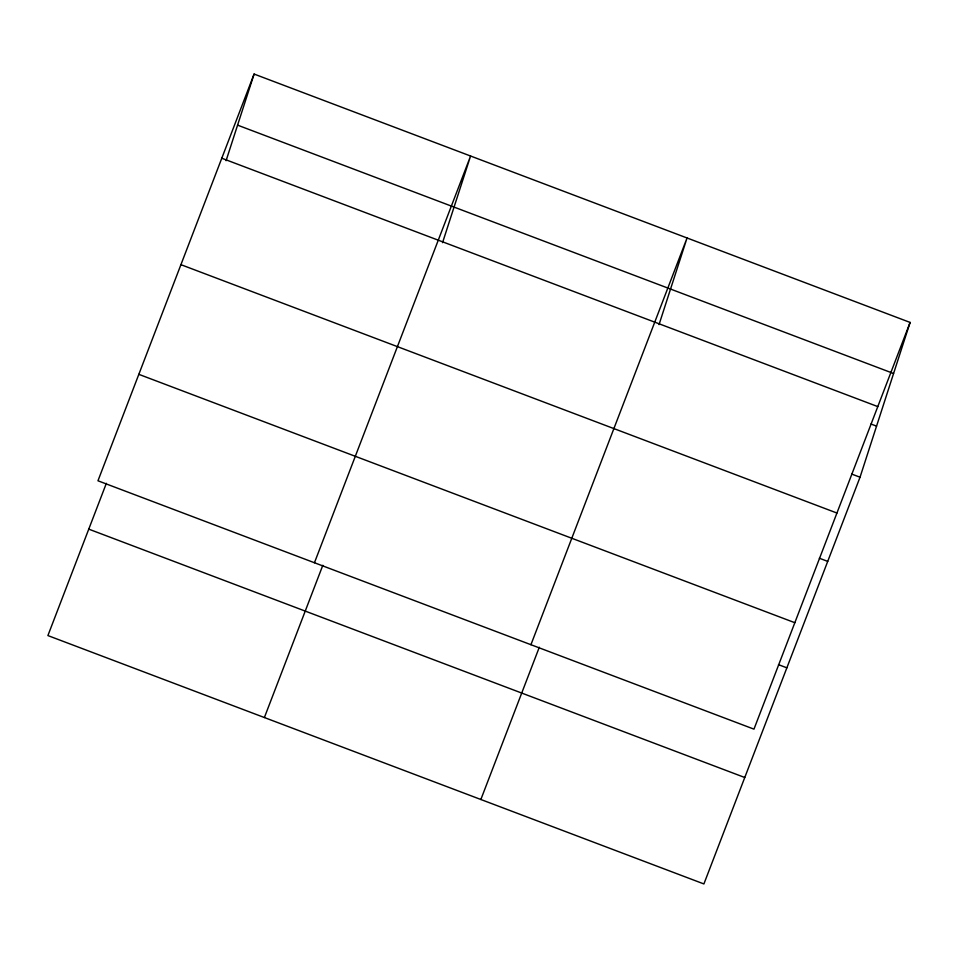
<?xml version="1.0" encoding="UTF-8"?>
<svg xmlns="http://www.w3.org/2000/svg" width="958" height="958" viewBox="0 0 958 958"><rect width="100%" height="100%" fill="white"/><g stroke="black" fill="none" stroke-linecap="round" stroke-linejoin="round"><path stroke-width="1.44" d="M226.076 160.704L254.098 74.053L910.1 322.427L860.033 477.216L703.902 883.947L47.9 635.573L106.35 483.323M442.548 242.661L470.582 156.022L314.452 562.741M659.032 324.618L687.054 237.979L530.936 644.698M254.098 74.053L97.967 480.784L753.97 729.146L910.1 322.427M264.384 717.542L322.822 565.28M480.856 799.499L539.306 647.249M237.572 125.139L893.575 373.5M221.789 158.226L877.791 406.599M870.978 424.023L876.558 426.13M851.662 474.054L860.033 477.216M180.93 264.671L836.933 513.033M819.353 558.227L827.724 561.388M138.826 374.339L794.829 622.7M778.495 664.66L786.865 667.834M88.759 529.139L744.761 777.501"/></g></svg>
